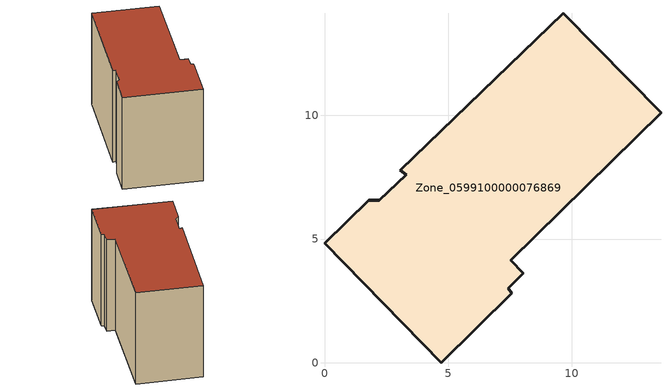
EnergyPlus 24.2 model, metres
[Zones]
Zone_0599100000076869
 floor ground (C_G): 7.43,3.02 7.58,2.8 4.72,0 0,4.83 1.8,6.56 2.21,6.57 3.3,7.6 3.06,7.77 9.65,14.13 13.6,10.11 7.52,4.15 8.04,3.62 z0
 wall outside (C_F): 7.52,4.15 13.6,10.11 9.65,14.13 3.06,7.77 3.3,7.6 2.21,6.57 1.8,6.56 0,4.83 4.72,0 7.58,2.8 7.43,3.02 8.04,3.62 7.52,4.15 z0:8.77
 roof outside (C_R): 3.3,7.6 2.21,6.57 1.8,6.56 0,4.83 4.72,0 7.58,2.8 7.43,3.02 8.04,3.62 7.52,4.15 13.6,10.11 9.65,14.13 3.06,7.77 z8.77
[BUILDING]
Pand.0599100000076869: North Axis=0; Terrain=City; Loads Convergence Tolerance Value=0.04; Temperature Convergence Tolerance Value=0.4; Solar Distribution=FullExterior; Maximum Number of Warmup Days=25; Minimum Number of Warmup Days=1
[Site:Location]
Rotterdam.The.Hague.AP_ZH_NLD Design_Conditions: Latitude=51.96; Longitude=4.45; Time Zone=1; Elevation=-4.5
[SITE:GROUNDTEMPERATURE:BUILDINGSURFACE]
18, 18, 18, 18, 18, 18, 18, 18, 18, 18, 18, 18
[MATERIAL] Thermal Absorptance=0.9; Solar Absorptance=0.7; Visible Absorptance=0.7
Name | Roughness | Thickness | Conductivity | Density | Specific Heat
G.D.1965 | MediumSmooth | 0.15 | 1 | 540 | 1210
F.D.1965 | Rough | 0.3 | 0.857143 | 1920 | 840
R.D.1965 | MediumRough | 0.2 | 0.08 | 1500 | 1000
[CONSTRUCTION]
C_G: G.D.1965
C_F: F.D.1965
C_R: R.D.1965
[ZONE]
Zone_0599100000076869: Type=1; Multiplier=1; Ceiling Height=Autocalculate; Volume=Autocalculate; Floor Area=autocalculate; Part of Total Floor Area=Yes
[ZONEINFILTRATION:DESIGNFLOWRATE]
Infil_Zone_0599100000076869: Zone or ZoneList or Space or SpaceList=Zone_0599100000076869; Schedule=AlwaysOn; Design Flow Rate Calculation Method=Flow/Area; Flow Rate per Floor Area=0.0042; Constant Term Coefficient=1; Temperature Term Coefficient=0; Velocity Term Coefficient=0; Velocity Squared Term Coefficient=0
[HVACTEMPLATE:ZONE:IDEALLOADSAIRSYSTEM]
Zone_0599100000076869: Maximum Heating Supply Air Temperature=50; Minimum Cooling Supply Air Temperature=13; Maximum Heating Supply Air Humidity Ratio=0.0156; Minimum Cooling Supply Air Humidity Ratio=0.0077; Heating Limit=NoLimit; Cooling Limit=NoLimit; Dehumidification Control Type=ConstantSensibleHeatRatio; Cooling Sensible Heat Ratio=0.7; Dehumidification Setpoint=60; Humidification Control Type=None; Humidification Setpoint=30; Outdoor Air Method=None; Outdoor Air Flow Rate per Person=0.00944; Outdoor Air Flow Rate per Zone Floor Area=0; Outdoor Air Flow Rate per Zone=0; Demand Controlled Ventilation Type=None; Outdoor Air Economizer Type=NoEconomizer; Heat Recovery Type=None; Sensible Heat Recovery Effectiveness=0.7; Latent Heat Recovery Effectiveness=0.65
[ZONECONTROL:THERMOSTAT]
ThermostatControl_Zone_0599100000076869: Zone or ZoneList=Zone_0599100000076869; Control Type Schedule=DualSetpointControlType; Control 1=Thermostat_Zone_0599100000076869; Temperature Difference Between Cutout And Setpoint=0
[THERMOSTATSETPOINT:DUALSETPOINT]
Thermostat_Zone_0599100000076869: Heating Setpoint Temperature Schedule=HeatingSetpoint_Zone_0599100000076869; Cooling Setpoint Temperature Schedule=CoolingSetpoint_Zone_0599100000076869
[SCHEDULE:COMPACT]
HeatingSetpoint_Zone_0599100000076869: Through: 12/31, For: AllDays, Until: 24:00, 21
CoolingSetpoint_Zone_0599100000076869: Through: 12/31, For: AllDays, Until: 24:00, 24
DualSetpointControlType: Through: 12/31, For: AllDays, Until: 24:00, 4
AlwaysOn: Through: 12/31, For: AllDays, Until: 24:00, 1
